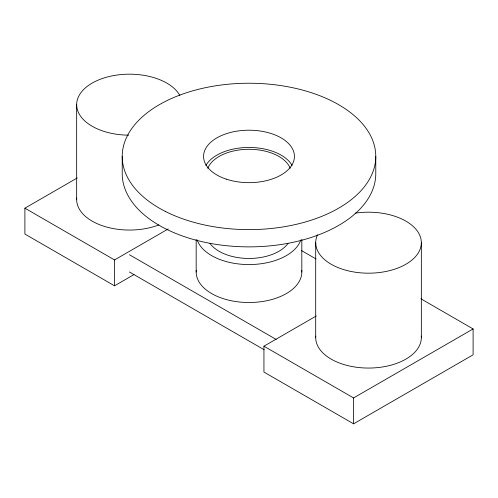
<?xml version="1.0" encoding="UTF-8"?>
<svg xmlns="http://www.w3.org/2000/svg" width="498" height="498" viewBox="0 0 498 498"><rect width="100%" height="100%" fill="white"/><g stroke="black" fill="none" stroke-linecap="round" stroke-linejoin="round"><path stroke-width="0.75" d="M134.012 274.572L114.54 285.815L24.9 234.06L24.9 208.183L77.271 177.942M24.9 208.183L114.54 259.937L168.256 228.924M420.922 298.812L473.1 328.941L473.1 354.819L353.58 423.823L263.94 372.068L263.94 346.191L316.311 315.956M263.94 346.191L353.58 397.946L473.1 328.941M301.228 250.413L316.043 258.966M129.418 254.727L276.247 339.493M129.418 271.976L264.127 349.745M421.339 242.682L421.339 337.563M375.772 156.428L375.772 173.678A126.772 73.187 0 0 1 249 246.871A126.772 73.187 0 0 1 122.228 173.678L122.228 156.428M353.58 397.946L353.58 423.823M315.701 242.682L315.701 337.563M301.819 239.482L301.819 272.014M196.181 239.482L196.181 272.014M114.54 259.937L114.54 285.815M76.661 104.673L76.661 199.555M301.757 270.52A52.819 30.496 0 0 1 249 302.51A52.819 30.496 0 0 1 196.243 270.52M300.804 240.011A52.819 30.496 0 0 1 249 264.556A52.819 30.496 0 0 1 197.196 240.011M421.277 336.075A52.819 30.496 0 0 1 368.52 368.059A52.819 30.496 0 0 1 315.763 336.075M355.111 213.188A52.819 30.496 0 0 1 421.152 240.129A52.819 30.496 0 0 1 363.833 273.06A52.819 30.496 0 0 1 317.5 234.795M158.825 224.915A52.819 30.496 0 0 1 103.447 226.092A52.819 30.496 0 0 1 76.723 198.067M128.745 135.17A52.819 30.496 0 0 1 76.885 107.493A52.819 30.496 0 0 1 119.041 74.781A52.819 30.496 0 0 1 179.853 95.504M288.043 243.398A42.255 24.396 0 0 1 249 258.456A42.255 24.396 0 0 1 209.957 243.398M207.803 168.256A42.255 24.396 0 0 1 249 149.282A42.255 24.396 0 0 1 290.197 168.256M205.867 165.448A45.424 26.226 0 0 1 249 147.452A45.424 26.226 0 0 1 292.133 165.448M165.417 211.457A126.772 73.187 0 0 0 373.332 170.708A126.772 73.187 0 0 0 208.251 87.119A126.772 73.187 0 0 0 165.417 211.457M226.285 179.143A45.424 26.226 0 0 0 294.424 156.428A45.424 26.226 0 0 0 226.285 133.713A45.424 26.226 0 0 0 226.285 179.143"/></g></svg>
